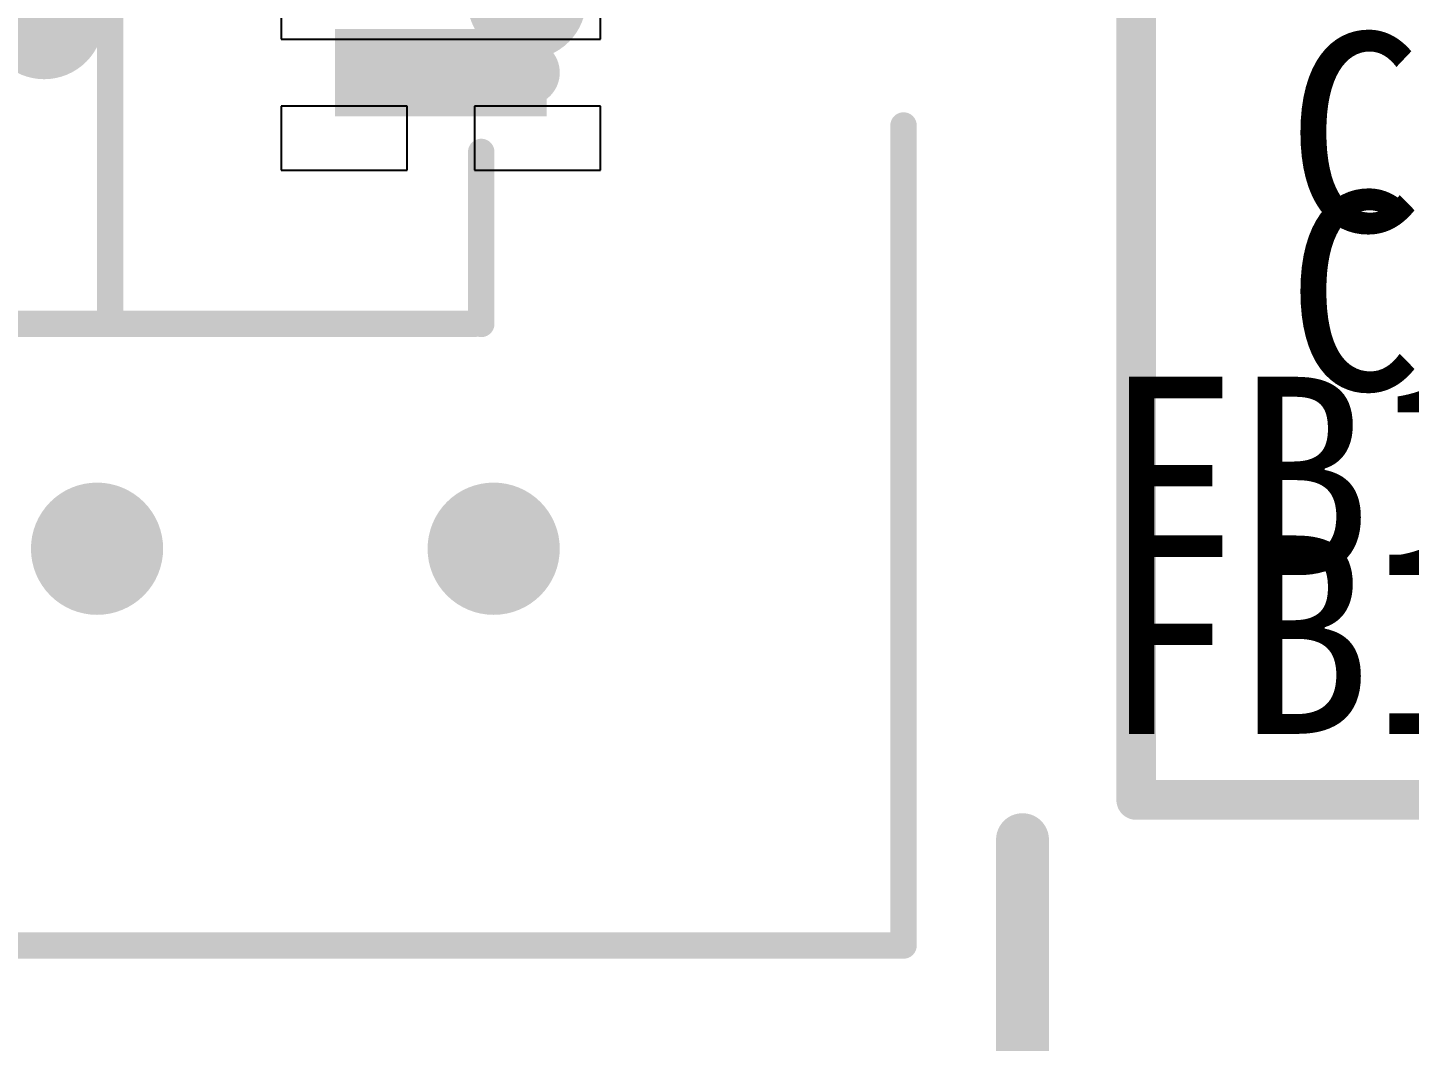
# Model space of a CAD drawing. Header units: millimetres. Extents: x 15 to 120, y 22 to 104.
# Drawn here: x 40.24 to 45.46, y 56.64 to 60.47 of the extents above; entities that cross this region are included whole.
import ezdxf

# ---------------------------------------------------------------- set-up
doc = ezdxf.new("R2010")
doc.units = ezdxf.units.MM
for name, color, linetype in [('BottomLayer', 5, 'Continuous'), ('BottomOverlay', 54, 'Continuous'), ('MultiLayer', 9, 'Continuous'), ('TopLayer', 1, 'Continuous'), ('TopOverlay', 2, 'Continuous'), ('TopPaste', 8, 'Continuous'), ('TopSolder', 216, 'Continuous')]:
    doc.layers.add(name, color=color, linetype=linetype)

msp = doc.modelspace()

# ---------------------------------------------------------------- linework, layer by layer
at = {"layer": 'BottomLayer', "const_width": 0.2499995}
for points in [[(40.3749891, 58.49998205999999, 1), (40.62498606, 58.49998205999999, 1)], [(41.87498864, 58.49998205999999, 1), (42.1249856, 58.49998205999999, 1)]]:
    msp.add_lwpolyline(points, format="xyb", close=True, dxfattribs=at)
at = {"layer": 'BottomOverlay', "const_width": 0.1499997}
for points in [[(44.43000004, 57.55000174), (44.43000004, 85.75000122)], [(44.43000004, 57.55000174), (46.19999903999999, 57.55000174)]]:
    msp.add_lwpolyline(points, dxfattribs=at)
at = {"layer": 'BottomOverlay', "const_width": 0.07499858}
msp.add_lwpolyline([(44.39249948, 57.55000174, 1), (44.4675006, 57.55000174, 1)], format="xyb", close=True, dxfattribs=at)
msp.add_lwpolyline([(44.39249948, 57.55000174, 1), (44.4675006, 57.55000174, 1)], format="xyb", close=True, dxfattribs=at)
at = {"layer": 'MultiLayer'}
for points, const_width in [([(42.01250169999999, 60.57500203999999, 1), (42.23749998, 60.57500203999999, 1)], 0.22499828), ([(40.18750154, 60.50000092, 1), (40.41249982, 60.50000092, 1)], 0.22499828), ([(41.5125027, 60.29999878, 1), (41.63750118, 60.29999878, 1)], 0.12499848), ([(42.0625016, 60.30000132, 1), (42.18750008, 60.30000132, 1)], 0.12499848), ([(40.3749891, 58.49998205999999, 1), (40.62498606, 58.49998205999999, 1)], 0.2499995), ([(41.87498864, 58.49998205999999, 1), (42.1249856, 58.49998205999999, 1)], 0.2499995)]:
    msp.add_lwpolyline(points, format="xyb", close=True, dxfattribs=dict(at, const_width=const_width))
at = {"layer": 'TopLayer'}
for p, q in [((41.19601108, 60.57298273999999), (41.19601108, 60.42698353999999)), ((42.40400967999999, 60.42698353999999), (42.40400967999999, 60.57298273999999)), ((41.19601108, 60.42698353999999), (42.40400967999999, 60.42698353999999)), ((41.67301038, 60.17298354), (41.19601108, 60.17298354)), ((41.19601108, 60.17298354), (41.19601108, 59.93098504)), ((41.67301038, 59.93098504), (41.67301038, 60.17298354)), ((42.40400967999999, 60.17298354), (41.92701038, 60.17298354)), ((41.92701038, 60.17298354), (41.92701038, 59.93098504)), ((42.40400967999999, 59.93098504), (42.40400967999999, 60.17298354)), ((41.19601108, 59.93098504), (41.67301038, 59.93098504)), ((41.92701038, 59.93098504), (42.40400967999999, 59.93098504))]:
    msp.add_line(p, q, dxfattribs=at)
for points, const_width in [([(41.5125027, 60.29999878, 1), (41.63750118, 60.29999878, 1)], 0.12499848), ([(42.0625016, 60.30000132, 1), (42.18750008, 60.30000132, 1)], 0.12499848), ([(40.3749891, 58.49998205999999, 1), (40.62498606, 58.49998205999999, 1)], 0.2499995), ([(41.87498864, 58.49998205999999, 1), (42.1249856, 58.49998205999999, 1)], 0.2499995)]:
    msp.add_lwpolyline(points, format="xyb", close=True, dxfattribs=dict(at, const_width=const_width))
msp.add_solid([(42.15000968, 60.18498503999999), (42.15000968, 60.41498204), (41.45001108, 60.18498503999999), (41.45001108, 60.41498204)], dxfattribs=at)
at = {"layer": 'TopOverlay'}
for points, const_width in [([(40.55001034, 59.34998544), (40.55001034, 67.64998408)], 0.0999998), ([(43.55001196, 56.99995965999999), (43.55001196, 60.09995854)], 0.0999998), ([(41.95299204, 59.3500083), (41.95299204, 59.99998414)], 0.0999998), ([(39.17500928, 59.3500083), (41.9250114, 59.3500083)], 0.0999998), ([(44.0000009, 51.40000134), (44.0000009, 57.3999995)], 0.1999996), ([(25.54999716, 56.99995965999999), (43.55001196, 56.99995965999999)], 0.0999998)]:
    msp.add_lwpolyline(points, dxfattribs=dict(at, const_width=const_width))
for points, const_width in [([(43.52501328, 60.09995854, 1), (43.57501064, 60.09995854, 1)], 0.0499999), ([(41.92799335999999, 59.99998414, 1), (41.97799072, 59.99998414, 1)], 0.0499999), ([(40.52501166, 59.34998544, 1), (40.57500902, 59.34998544, 1)], 0.0499999), ([(41.90001272, 59.3500083, 1), (41.95001008, 59.3500083, 1)], 0.0499999), ([(41.92799335999999, 59.3500083, 1), (41.97799072, 59.3500083, 1)], 0.0499999), ([(43.950001, 57.3999995, 1), (44.0500008, 57.3999995, 1)], 0.0999998), ([(43.52501328, 56.99995965999999, 1), (43.57501064, 56.99995965999999, 1)], 0.0499999), ([(43.52501328, 56.99995965999999, 1), (43.57501064, 56.99995965999999, 1)], 0.0499999)]:
    msp.add_lwpolyline(points, format="xyb", close=True, dxfattribs=dict(at, const_width=const_width))
at = {"layer": 'TopPaste'}
msp.add_solid([(42.20000958, 60.13498514), (42.20000958, 60.46498193999999), (41.40001118, 60.13498514), (41.40001118, 60.46498193999999)], dxfattribs=at)
msp.add_solid([(42.20000958, 60.13498514), (42.20000958, 60.46498193999999), (41.40001118, 60.13498514), (41.40001118, 60.46498193999999)], dxfattribs=at)
at = {"layer": 'TopSolder'}
msp.add_solid([(42.20000958, 60.13498514), (42.20000958, 60.46498193999999), (41.40001118, 60.13498514), (41.40001118, 60.46498193999999)], dxfattribs=at)
msp.add_solid([(42.20000958, 60.13498514), (42.20000958, 60.46498193999999), (41.40001118, 60.13498514), (41.40001118, 60.46498193999999)], dxfattribs=at)

# ---------------------------------------------------------------- texts
at = {"layer": 'TopOverlay'}
for s, p in [('C273', (45.00000398, 59.70000252)), ('C222', (45.00000398, 59.10000372))]:
    msp.add_text(s, height=0.75000104, rotation=360, dxfattribs=at).set_placement(p)
for s, p in [('FB13', (44.3000003, 58.40000003999999)), ('FB14', (44.3000003, 57.80000124))]:
    msp.add_text(s, height=0.75000104, dxfattribs=at).set_placement(p)

doc.saveas('drawing.dxf')
